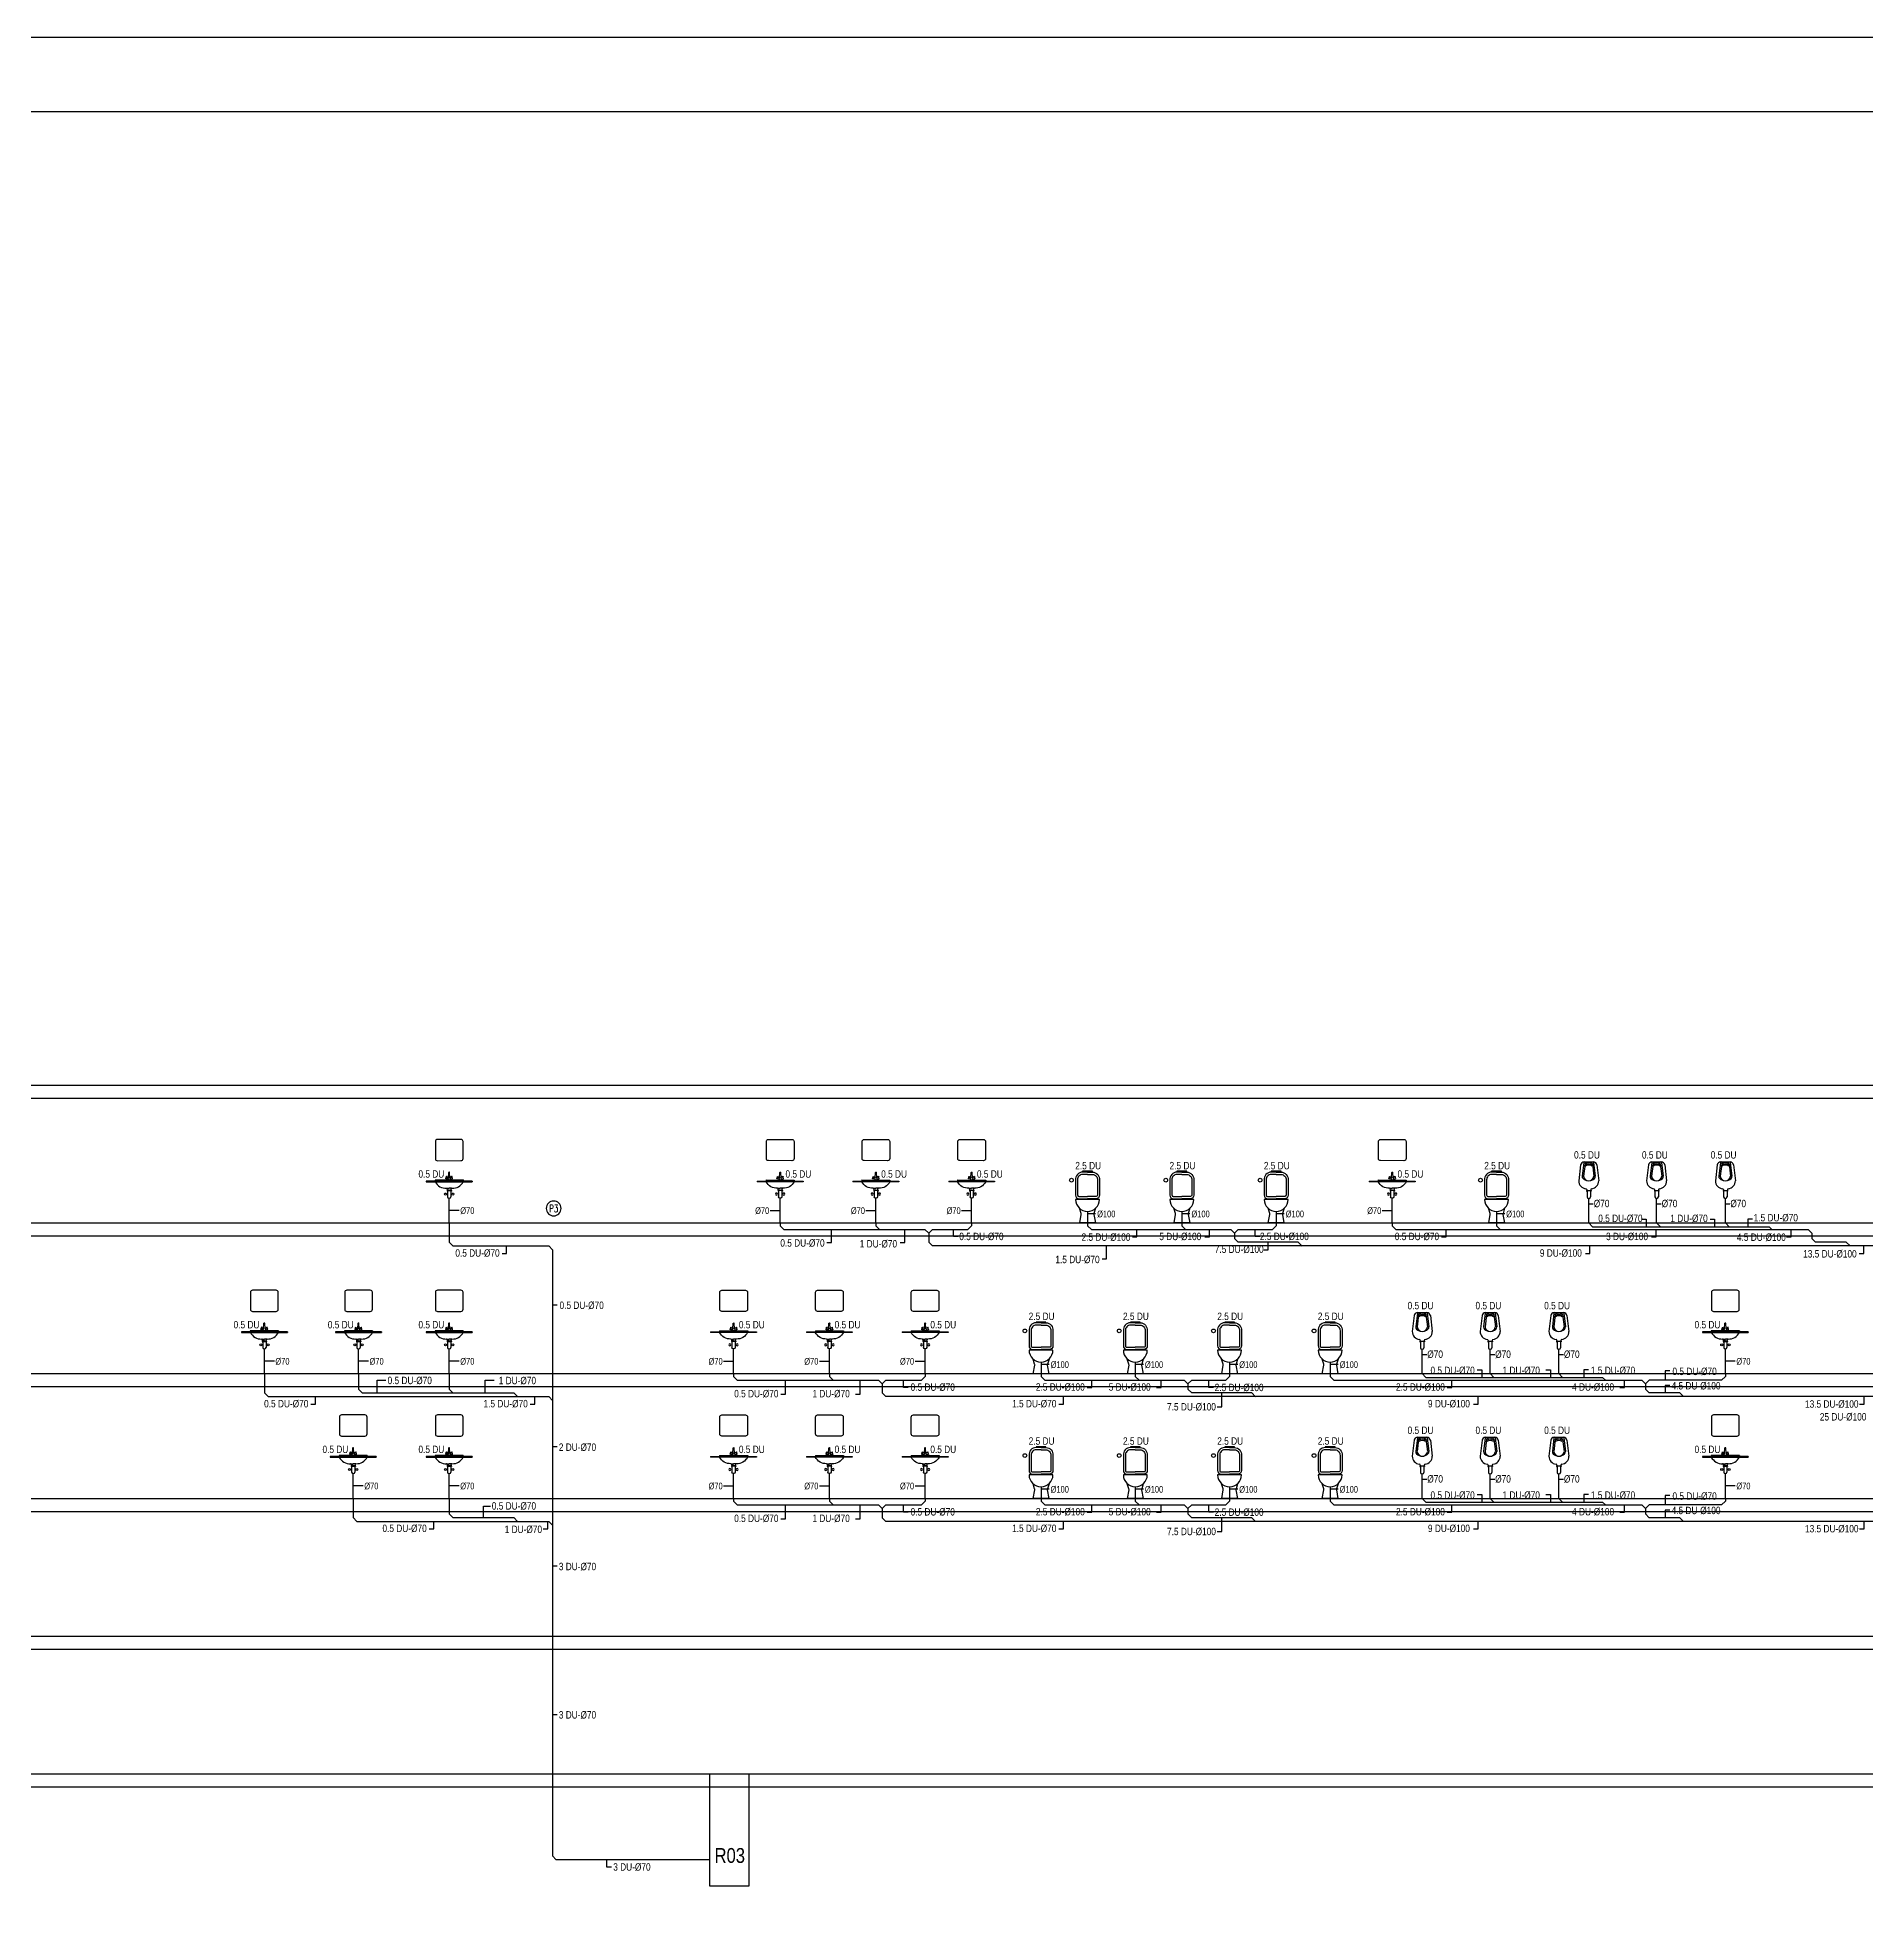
# Model space of a CAD drawing. Header units: centimetres. Extents: x 224692 to 285983, y -88114 to -79914.
# Drawn here: x 267060 to 271986, y -84927 to -79914 of the extents above; entities that cross this region are included whole.
import ezdxf
from ezdxf.enums import TextEntityAlignment as Align

# ---------------------------------------------------------------- set-up
doc = ezdxf.new("R2010")
doc.units = ezdxf.units.CM
doc.header["$LTSCALE"] = 0.2
doc.layers.get('0').update_dxf_attribs({"color": 252})
for name, color, linetype, lineweight in [('1-BASLIK', 53, 'Continuous', 25), ('SP-PIS', 6, 'Continuous', 30), ('SP-PIS-ALT KAT TAVANINDA', 30, 'Continuous', 30), ('SP-PIS-CAP', 241, 'Continuous', 30), ('SP-PISSU', 6, 'Continuous', 70), ('SP-PISSU-CAP', 241, 'Continuous', 15), ('SP-PISSU-TAVAN', 60, 'Continuous', 30)]:
    doc.layers.add(name, color=color, linetype=linetype, lineweight=lineweight)
for name, color, linetype in [('SP-ARMATUR-PIS-YUKBIRIMI', 213, 'Continuous'), ('SP-ARMATUR-PİSSU', 96, 'Continuous'), ('SP-PIS-YUKBIRIMI', 13, 'Continuous'), ('SP-PISSU-KOLON-NO', 153, 'Continuous')]:
    doc.layers.add(name, color=color, linetype=linetype)
doc.styles.add('ARIAL', font='arial.ttf')
doc.styles.add('ARIAL1', font='romans.shx', dxfattribs={"width": 0.7})

# ---------------------------------------------------------------- blocks, each defined once
blk = doc.blocks.new('C1')
at = {"color": 7}
for p, q in [((-16.9, 6.3), (-14.7, 16.5)), ((-8.1, 4.9), (-16.1, 5.3)), ((-13.4, 17.1), (-5, 12.8)), ((-2.5, 0.7), (-7.5, 5.3)), ((-3.9, 11.6), (-4.6, 11.5)), ((-3.9, 10.1), (-2.2, 38)), ((3.9, 10.1), (2.2, 38.1)), ((2.5, 0.7), (7.5, 5.3)), ((3.9, 11.6), (4.6, 11.5)), ((5.4, 8), (4.5, 8.8)), ((13.4, 17.1), (5, 12.8)), ((8.1, 4.9), (16.1, 5.3)), ((16.9, 6.3), (14.7, 16.5))]:
    blk.add_line(p, q, dxfattribs=at)
for centre in [(-13.8, 10.6), (13.8, 10.6)]:
    blk.add_circle(centre, 0.88, dxfattribs=at)
for centre, radius, start, end in [((-16, 6.1), 0.88, 167.8993, 267.27508), ((-13.8, 16.4), 0.88, 62.45907, 167.8993), ((-12.5, 11.5), 7.91, 303.09448, 5.51754), ((-5.6, 10.1), 1.76, 285.13666, 0), ((-5.4, 12), 0.88, 18.71745, 62.45907), ((0, 5.3), 5.28, 240.2573, 299.7427), ((0, 36.6), 2.64, 34.33063, 147.35985), ((0, 35.1), 2.64, 34.33063, 147.35985), ((5.6, 10.1), 1.76, 180, 228.43438), ((5.4, 12), 0.88, 117.54093, 161.28255), ((12.5, 11.5), 7.91, 174.48246, 236.90552), ((13.8, 16.4), 0.88, 12.1007, 117.54093), ((16, 6.1), 0.88, 272.72492, 12.1007)]:
    blk.add_arc(centre, radius, start, end, dxfattribs=at)
blk = doc.blocks.new('N5')
at = {"color": 7}
for p, q in [((2054.9, 169.4), (1869.4, 169.4)), ((1869.4, 169.4), (1869.4, 166.4)), ((1869.4, 166.4), (2054.9, 166.4)), ((2054.9, 169.4), (2054.9, 166.4)), ((1953.3, 140), (1962.1, 140)), ((1953.3, 130.6), (1955.5, 130.6)), ((1953.3, 130.6), (1953.3, 128.4)), ((1953.3, 128.4), (1955.5, 128.4)), ((1954.4, 133.8), (1954.4, 130.6)), ((1954.4, 130.6), (1969.8, 130.6)), ((1955.5, 128.4), (1955.5, 123.3)), ((1955.5, 128.4), (1955.5, 105.6)), ((1961, 100.1), (1963.2, 100.1)), ((1971, 140), (1962.1, 140)), ((1962.1, 0), (1962.1, 100.1)), ((1968.7, 130.6), (1970.9, 130.6)), ((1968.7, 128.4), (1970.9, 128.4)), ((1968.7, 128.4), (1968.7, 105.6)), ((1969.8, 133.8), (1969.8, 130.6)), ((1970.9, 130.6), (1970.9, 128.4))]:
    blk.add_line(p, q, dxfattribs=at)
for p, q in [((2018.8, 173.5), (1905.4, 173.5)), ((1905.4, 173.5), (1905.4, 169.4)), ((2018.8, 173.5), (2018.8, 169.4)), ((1954.5, 133), (1953.7, 137.9)), ((1962.1, 133), (1954.5, 133)), ((1962.1, 133), (1969.7, 133)), ((1969.7, 133), (1970.6, 137.9))]:
    blk.add_line(p, q)
at = {"linetype": 'Continuous'}
blk.add_lwpolyline([(1914.8, 337.2, 0.414214), (1906.1, 328.6), (1906.1, 260.2, 0.414214), (1914.8, 251.6), (2009.5, 251.6, 0.414214), (2018.1, 260.2), (2018.1, 328.6, 0.414214), (2009.5, 337.2)], format="xyb", close=True, dxfattribs=at)
at = {"color": 7}
for centre in [(1947.3, 116.9), (1977, 116.9)]:
    blk.add_circle(centre, 4, dxfattribs=at)
for centre, radius, start, end in [((1949.4, 189.6), 49.7, 207.84161, 272.09595), ((1974.9, 189.6), 49.7, 267.90405, 332.15839), ((1951.3, 137.5), 2.43, 10, 92.09595), ((1973, 137.5), 2.43, 87.90405, 170)]:
    blk.add_arc(centre, radius, start, end)
for centre, start, end in [((1961, 105.6), 180, 270), ((1963.2, 105.6), 270, 0)]:
    blk.add_arc(centre, 5.5, start, end, dxfattribs=at)
at = {"linetype": 'Continuous', "xscale": 0.8, "yscale": 0.8, "zscale": 0.8}
blk.add_blockref('C1', (1961.9, 173.5), dxfattribs=at)
blk = doc.blocks.new('LAVABO-KS')
blk.add_blockref('N5', (-1962.1, 0))
blk = doc.blocks.new('KLOZET-KS')
for points in [[(0, 137), (-13.2, 137, 0.435412), (-32.2, 115.8), (-32.2, 74.7, 0.414214), (-22.7, 65.1), (0, 65.1)], [(0, 137), (13.2, 137, -0.435412), (32.2, 115.8), (32.2, 74.7, -0.414214), (22.7, 65.1), (0, 65.1)], [(21.5, 39.4), (17.3, 25.7, 0.102282), (17, 23.2), (21.1, 0), (-21.1, 0), (-17, 23.2, 0.102282), (-17.3, 25.7), (-21.5, 39.4)]]:
    blk.add_lwpolyline(points, format="xyb")
at = {"color": 7}
for points in [[(0, 130.6), (-13.2, 130.6, 0.432063), (-26.7, 115.8), (-26.7, 74.9, 0.414214), (-23.4, 71.5), (0, 71.5)], [(0, 130.6), (13.2, 130.6, -0.432063), (26.7, 115.8), (26.7, 74.9, -0.414214), (23.4, 71.5), (0, 71.5)]]:
    blk.add_lwpolyline(points, format="xyb", dxfattribs=at)
blk.add_lwpolyline([(13.2, 137), (13.2, 139.1), (0, 139.1), (-13.2, 139.1), (-13.2, 137)], dxfattribs=at)
blk.add_lwpolyline([(32.2, 63), (-32.2, 63)])
blk.add_circle((-43.3, 115.2), 5)
blk.add_arc((0, 63.4), 32.2, 180.6388, 359.3612)
blk = doc.blocks.new('C10')
for p, q in [((-31.1, 223.3), (-38.5, 162.3)), ((-18.9, 233), (-25.2, 180.3)), ((-14, 227.3), (-19.8, 179.7)), ((-16.7, 234.9), (16.7, 234.9)), ((14, 227.3), (19.8, 179.7)), ((18.9, 233), (25.2, 180.3)), ((31.1, 223.3), (38.5, 162.3))]:
    blk.add_line(p, q)
at = {"color": 7}
for p, q in [((-8.8, 124.9), (-6.6, 124.9)), ((-8.8, 124.9), (-8.8, 122.7)), ((-8.8, 122.7), (-6.6, 122.7)), ((-7.7, 128.1), (-7.7, 124.9)), ((-7.7, 124.9), (7.7, 124.9)), ((-6.6, 122.7), (-6.6, 117.6)), ((-6.6, 122.7), (-6.6, 99.9)), ((-1.1, 94.4), (1.1, 94.4)), ((0, 0), (0, 94.4)), ((6.6, 124.9), (8.8, 124.9)), ((6.6, 122.7), (8.8, 122.7)), ((6.6, 122.7), (6.6, 99.9)), ((7.7, 128.1), (7.7, 124.9)), ((8.8, 124.9), (8.8, 122.7))]:
    blk.add_line(p, q, dxfattribs=at)
for centre, radius, start, end in [((-18, 221.7), 13.2, 90, 173.08877), ((-16.7, 232.7), 2.2, 90, 173.08877), ((-11.8, 227), 2.2, 122.66987, 173.08877), ((0, 208.6), 24.1, 57.33013, 122.66987), ((0, 203.2), 24.1, 57.33013, 122.66987), ((0, 198.8), 24.1, 57.33013, 122.66987), ((11.8, 227), 2.2, 6.91123, 57.33013), ((16.7, 232.7), 2.2, 6.91123, 90), ((18, 221.7), 13.2, 6.91123, 90), ((-7.4, 162.3), 31.1, 180, 263.96394), ((-14.3, 179), 11, 173.08877, 226.64208), ((0, 194.2), 31.9, 226.64208, 313.35792), ((0, 182.2), 19.9, 187.46816, 352.53184), ((7.4, 162.3), 31.1, 276.03606, 360), ((14.3, 179), 11, 313.35792, 6.91123)]:
    blk.add_arc(centre, radius, start, end)
for centre, radius, start, end in [((-11, 128.1), 3.3, 0, 83.96394), ((-1.1, 99.9), 5.5, 180, 270), ((1.1, 99.9), 5.5, 270, 0), ((11, 128.1), 3.3, 96.03606, 180)]:
    blk.add_arc(centre, radius, start, end, dxfattribs=at)
blk = doc.blocks.new('PN-2')
blk.add_circle((0, 0), 30)
at = {"ltscale": 50, "style": 'ARIAL1', "width": 0.7}
blk.add_attdef('NO', text='', height=27.5, dxfattribs=at).set_placement((0, 0), align=Align.MIDDLE_CENTER)

msp = doc.modelspace()

# ---------------------------------------------------------------- linework, layer by layer
at = {"layer": '1-BASLIK'}
for points in [[(224691.5, -88114.3), (224691.5, -79914.3), (285982.6, -79914.3), (285982.6, -88114.3)], [(283082.6, -87914.3), (224891.5, -87914.3), (224891.5, -80114.3), (283082.6, -80114.3)]]:
    msp.add_lwpolyline(points, close=True, dxfattribs=at)
at = {"layer": 'SP-PIS', "color": 6, "lineweight": -3}
for p, q in [((268169.6, -83107.5, 0), (268169.6, -83159.5, 0)), ((269060.7, -83107.5, 0), (269060.7, -83115, 0)), ((269318.4, -83107.5, 0), (269318.4, -83115, 0)), ((269576.2, -83107.5, 0), (269576.2, -83115, 0)), ((270708.7, -83107.5, 0), (270708.7, -83115, 0)), ((269070.7, -83125, 0), (269450.5, -83125, 0)), ((269460.5, -83135, 0), (269460.5, -83159.5, 0)), ((269470.5, -83125, 0), (269566.2, -83125, 0)), ((270283.9, -83135.2, 0), (270283.9, -83149.4, 0)), ((267671.9, -83513.3, 0), (267671.9, -83565.3, 0)), ((267925.5, -83513.3, 0), (267925.5, -83555.3, 0)), ((268169.6, -83513.3, 0), (268169.6, -83555.3, 0)), ((268935.3, -83513.3, 0), (268935.3, -83520.8, 0)), ((269193.1, -83513.3, 0), (269193.1, -83520.8, 0)), ((269450.8, -83513.3, 0), (269450.8, -83520.8, 0)), ((271605.6, -83513.3, 0), (271605.6, -83520.8, 0)), ((268945.3, -83530.8, 0), (269325.2, -83530.8, 0)), ((269335.2, -83540.8, 0), (269335.2, -83565.3, 0)), ((269345.2, -83530.8, 0), (269440.8, -83530.8, 0)), ((270158.6, -83541, 0), (270158.6, -83555.2, 0)), ((267911.2, -83849.1, 0), (267911.2, -83901.1, 0)), ((268169.6, -83849.1, 0), (268169.6, -83891.1, 0)), ((268935.3, -83849.2, 0), (268935.3, -83856.7, 0)), ((268945.3, -83866.7, 0), (269325.2, -83866.7, 0)), ((269193.1, -83849.2, 0), (269193.1, -83856.7, 0)), ((269345.2, -83866.7, 0), (269440.8, -83866.7, 0)), ((269450.8, -83849.2, 0), (269450.8, -83856.7, 0)), ((271605.6, -83849.2, 0), (271605.6, -83856.7, 0)), ((269335.2, -83876.7, 0), (269335.2, -83901.2, 0)), ((270158.6, -83876.8, 0), (270158.6, -83891, 0))]:
    msp.add_line(p, q, dxfattribs=at)
at = {"layer": 'SP-PIS', "color": 6, "lineweight": -3, "extrusion": (-1.32356e-08, -4.95396e-07, 1)}
for p, q in [((269060.7, -83115, 0), (269070.7, -83125, 0)), ((269318.4, -83115, 0), (269328.4, -83125, 0)), ((269888.3, -83114.9, 0), (269898.5, -83125, 0)), ((270142.2, -83114.9, 0), (270152.4, -83125, 0)), ((270708.7, -83115, 0), (270718.7, -83125, 0)), ((270989.6, -83114.9, 0), (270999.7, -83125, 0)), ((268169.6, -83159.5, 0), (268179.6, -83169.5, 0)), ((269450.5, -83125, 0), (269460.5, -83135, 0)), ((270273.8, -83125, 0), (270283.9, -83135.2, 0)), ((270283.9, -83149.4, 0), (270294.1, -83159.5, 0)), ((267671.9, -83565.3, 0), (267681.9, -83575.3, 0)), ((267925.5, -83555.3, 0), (267935.5, -83565.3, 0)), ((268169.6, -83555.3, 0), (268179.6, -83565.3, 0)), ((268935.3, -83520.8, 0), (268945.3, -83530.8, 0)), ((269193.1, -83520.8, 0), (269203.1, -83530.8, 0)), ((269325.2, -83530.8, 0), (269335.2, -83540.8, 0)), ((269763, -83520.7, 0), (269773.1, -83530.8, 0)), ((270016.9, -83520.7, 0), (270027, -83530.8, 0)), ((270148.4, -83530.8, 0), (270158.6, -83541, 0)), ((270158.6, -83555.2, 0), (270168.7, -83565.3, 0)), ((270541.4, -83520.7, 0), (270551.6, -83530.8, 0)), ((268935.3, -83856.7, 0), (268945.3, -83866.7, 0)), ((269193.1, -83856.7, 0), (269203.1, -83866.7, 0)), ((269325.2, -83866.7, 0), (269335.2, -83876.7, 0)), ((269763, -83856.5, 0), (269773.1, -83866.7, 0)), ((270016.9, -83856.5, 0), (270027, -83866.7, 0)), ((270148.4, -83866.7, 0), (270158.6, -83876.8, 0)), ((270541.4, -83856.5, 0), (270551.6, -83866.7, 0)), ((267911.2, -83901.1, 0), (267921.2, -83911.1, 0)), ((268169.6, -83891.1, 0), (268179.6, -83901.1, 0)), ((270158.6, -83891, 0), (270168.7, -83901.2, 0))]:
    msp.add_line(p, q, dxfattribs=at)
at = {"layer": 'SP-PIS', "color": 6, "lineweight": -3, "extrusion": (1.32356e-08, -4.95396e-07, 1)}
for p, q in [((269576.2, -83115, 0), (269566.2, -83125, 0)), ((270396.1, -83114.9, 0), (270386, -83125, 0)), ((269470.5, -83125, 0), (269460.5, -83135, 0)), ((270294.1, -83125, 0), (270283.9, -83135.2, 0)), ((269345.2, -83530.8, 0), (269335.2, -83540.8, 0)), ((269450.8, -83520.8, 0), (269440.8, -83530.8, 0)), ((270168.7, -83530.8, 0), (270158.6, -83541, 0)), ((270270.8, -83520.7, 0), (270260.6, -83530.8, 0)), ((271605.6, -83520.8, 0), (271595.6, -83530.8, 0)), ((269345.2, -83866.7, 0), (269335.2, -83876.7, 0)), ((269450.8, -83856.7, 0), (269440.8, -83866.7, 0)), ((270168.7, -83866.7, 0), (270158.6, -83876.8, 0)), ((270270.8, -83856.5, 0), (270260.6, -83866.7, 0)), ((271605.6, -83856.7, 0), (271595.6, -83866.7, 0))]:
    msp.add_line(p, q, dxfattribs=at)
at = {"layer": 'SP-PIS', "color": 6, "lineweight": -3, "extrusion": (9.28112e-10, 6.85867e-07, 1)}
for p, q in [((269460.5, -83159.5, 0), (269470.5, -83169.5, 0)), ((269335.2, -83565.3, 0), (269345.2, -83575.3, 0)), ((269335.2, -83901.2, 0), (269345.2, -83911.2, 0))]:
    msp.add_line(p, q, dxfattribs=at)
at = {"layer": 'SP-PIS-ALT KAT TAVANINDA', "lineweight": -3, "transparency": 33554687}
for p, q in [((270455.8, -83159.5, 0), (270294.1, -83159.5, 0)), ((271931.2, -83159.5, 0), (271848.6, -83159.5, 0)), ((268179.6, -83169.5, 0), (268437.7, -83169.5, 0)), ((272014, -83169.5, 0), (269470.5, -83169.5, 0)), ((267935.5, -83565.3, 0), (268343.7, -83565.3, 0)), ((270330.5, -83565.3, 0), (270168.7, -83565.3, 0)), ((271483, -83565.3, 0), (271400.4, -83565.3, 0)), ((267681.9, -83575.3, 0), (268437.7, -83575.3, 0)), ((272013.9, -83575.3, 0), (269345.2, -83575.3, 0)), ((267921.2, -83911.1, 0), (268437.7, -83911.1, 0)), ((268179.6, -83901.1, 0), (268343.7, -83901.1, 0)), ((272014, -83911.2, 0), (269345.2, -83911.2, 0)), ((270330.5, -83901.2, 0), (270168.7, -83901.2, 0)), ((271483, -83901.2, 0), (271400.4, -83901.2, 0))]:
    msp.add_line(p, q, dxfattribs=at)
at = {"layer": 'SP-PIS-ALT KAT TAVANINDA', "lineweight": -3, "transparency": 33554687, "extrusion": (-1.32356e-08, -4.95396e-07, 1)}
for p, q in [((270455.8, -83159.5, 0), (270466, -83169.7, 0)), ((268437.7, -83169.5, 0), (268447.7, -83179.5, 0)), ((268343.7, -83565.3, 0), (268353.7, -83575.3, 0)), ((270330.5, -83565.3, 0), (270340.6, -83575.5, 0)), ((268437.7, -83575.3, 0), (268447.7, -83585.3, 0)), ((268343.7, -83901.1, 0), (268353.7, -83911.1, 0)), ((268437.7, -83911.1, 0), (268447.7, -83921.1, 0)), ((270330.5, -83901.2, 0), (270340.6, -83911.3, 0))]:
    msp.add_line(p, q, dxfattribs=at)
at = {"layer": 'SP-PIS-ALT KAT TAVANINDA', "lineweight": -3, "transparency": 33554687, "extrusion": (-2.12857e-09, 2.12965e-07, 1)}
for p, q in [((271931.2, -83159.5, 0), (271941.2, -83169.5, 0)), ((271483, -83565.3, 0), (271493, -83575.3, 0)), ((271483, -83901.2, 0), (271493, -83911.2, 0))]:
    msp.add_line(p, q, dxfattribs=at)
at = {"layer": 'SP-PIS-CAP', "color": 7, "lineweight": -3, "ltscale": 100}
for p, q in [((225667.3, -82736.7, 0), (282297.8, -82736.7, 0)), ((225667.3, -82771.7, 0), (282297.8, -82771.7, 0)), ((225667.3, -83107.5, 0), (282297.8, -83107.5, 0)), ((225667.3, -83142.5, 0), (282297.8, -83142.5, 0)), ((225667.3, -83513.3, 0), (282297.8, -83513.3, 0)), ((225667.3, -83548.3, 0), (282297.8, -83548.3, 0)), ((225667.3, -83849.2, 0), (282297.8, -83849.2, 0)), ((225667.3, -83884.2, 0), (282297.8, -83884.2, 0)), ((225667.3, -84220, 0), (282297.8, -84220, 0)), ((225667.3, -84255, 0), (282297.8, -84255, 0)), ((225667.3, -84590.8, 0), (282297.8, -84590.8, 0)), ((225667.3, -84625.8, 0), (282079.4, -84625.8, 0))]:
    msp.add_line(p, q, dxfattribs=at)
at = {"layer": 'SP-PIS-CAP', "lineweight": -3, "transparency": 33554687}
for p, q in [((271249.9, -83056.8, 0), (271237.7, -83056.8, 0)), ((271432.8, -83056.8, 0), (271420.6, -83056.8, 0)), ((271617.8, -83056.8, 0), (271605.6, -83056.8, 0)), ((270801.7, -83462.6, 0), (270789.5, -83462.6, 0)), ((270984.6, -83462.6, 0), (270972.4, -83462.6, 0)), ((271169.6, -83462.6, 0), (271157.4, -83462.6, 0)), ((270801.7, -83798.4, 0), (270789.5, -83798.4, 0)), ((270984.6, -83798.4, 0), (270972.4, -83798.4, 0)), ((271169.6, -83798.4, 0), (271157.4, -83798.4, 0))]:
    msp.add_line(p, q, dxfattribs=at)
at = {"layer": 'SP-PIS-CAP', "lineweight": -3}
for p, q in [((268196.5, -83074.2, 0), (268169.6, -83074.2, 0)), ((269033.9, -83074.2, 0), (269060.7, -83074.2, 0)), ((269291.6, -83074.2, 0), (269318.4, -83074.2, 0)), ((269549.3, -83074.2, 0), (269576.2, -83074.2, 0)), ((269910.1, -83083, 0), (269888.3, -83083.1, 0)), ((270164, -83083, 0), (270142.2, -83083.1, 0)), ((270417.9, -83083, 0), (270396.1, -83083.1, 0)), ((270681.9, -83074.2, 0), (270708.7, -83074.2, 0)), ((271011.4, -83083, 0), (270989.6, -83083.1, 0)), ((267698.7, -83480, 0), (267671.8, -83480, 0)), ((267952.3, -83480, 0), (267925.5, -83480, 0)), ((268196.5, -83480, 0), (268169.6, -83480, 0)), ((268908.5, -83480, 0), (268935.4, -83480, 0)), ((269166.2, -83480, 0), (269193.1, -83480, 0)), ((269424, -83480, 0), (269450.8, -83480, 0)), ((269784.8, -83488.9, 0), (269763, -83488.9, 0)), ((270038.7, -83488.9, 0), (270016.9, -83488.9, 0)), ((270292.6, -83488.9, 0), (270270.8, -83488.9, 0)), ((270563.2, -83488.9, 0), (270541.4, -83488.9, 0)), ((271632.4, -83480, 0), (271605.6, -83480, 0)), ((267938.1, -83815.8, 0), (267911.2, -83815.8, 0)), ((268196.5, -83815.8, 0), (268169.6, -83815.8, 0)), ((268908.5, -83815.8, 0), (268935.4, -83815.8, 0)), ((269166.2, -83815.8, 0), (269193.1, -83815.8, 0)), ((269424, -83815.8, 0), (269450.8, -83815.8, 0)), ((271632.4, -83815.8, 0), (271605.6, -83815.8, 0)), ((269784.8, -83824.7, 0), (269763, -83824.7, 0)), ((270038.7, -83824.7, 0), (270016.9, -83824.7, 0)), ((270292.6, -83824.7, 0), (270270.8, -83824.7, 0)), ((270563.2, -83824.7, 0), (270541.4, -83824.7, 0))]:
    msp.add_line(p, q, dxfattribs=at)
at = {"layer": 'SP-PIS-YUKBIRIMI'}
for p, q in [((271379.7, -83097.4, 0), (271392, -83097.4, 0)), ((271392, -83097.4, 0), (271392, -83117.5, 0)), ((271564.3, -83097.4, 0), (271576.7, -83097.4, 0)), ((271576.7, -83097.4, 0), (271576.7, -83117.5, 0)), ((271678.4, -83097.4, 0), (271666, -83097.4, 0)), ((271666, -83097.4, 0), (271666, -83117.5, 0)), ((269186.7, -83160, 0), (269199.1, -83160, 0)), ((269199.1, -83160, 0), (269199.1, -83125, 0)), ((269383.5, -83160, 0), (269395.9, -83160, 0)), ((269395.9, -83160, 0), (269395.9, -83125, 0)), ((269527.1, -83144.3, 0), (269527.1, -83125, 0)), ((269539.5, -83144.3, 0), (269527.1, -83144.3, 0)), ((270008.9, -83145.2, 0), (270021.2, -83145.2, 0)), ((270021.2, -83145.2, 0), (270021.2, -83125, 0)), ((270204, -83145.2, 0), (270216.3, -83145.2, 0)), ((270216.3, -83145.2, 0), (270216.3, -83125, 0)), ((270339.8, -83144.3, 0), (270339.8, -83125, 0)), ((270352.2, -83144.3, 0), (270339.8, -83144.3, 0)), ((270374.9, -83179.7, 0), (270374.9, -83159.5, 0)), ((270841.2, -83145.2, 0), (270853.6, -83145.2, 0)), ((270853.6, -83145.2, 0), (270853.6, -83125, 0)), ((271406.9, -83145.2, 0), (271419.3, -83145.2, 0)), ((271419.3, -83145.2, 0), (271419.3, -83125, 0)), ((271770.5, -83145.2, 0), (271782.9, -83145.2, 0)), ((271782.9, -83145.2, 0), (271782.9, -83125, 0)), ((268311.7, -83189.7, 0), (268324.1, -83189.7, 0)), ((268324.1, -83189.7, 0), (268324.1, -83169.5, 0)), ((269927.2, -83204.5, 0), (269939.6, -83204.5, 0)), ((269939.6, -83204.5, 0), (269939.6, -83169.5, 0)), ((270362.6, -83179.7, 0), (270374.9, -83179.7, 0)), ((271228.7, -83189.7, 0), (271241.1, -83189.7, 0)), ((271241.1, -83189.7, 0), (271241.1, -83169.5, 0)), ((271966.3, -83189.7, 0), (271978.6, -83189.7, 0)), ((271978.6, -83189.7, 0), (271978.6, -83169.5, 0)), ((268460.1, -83328.6, 0), (268447.7, -83328.6, 0)), ((270937.2, -83503.2, 0), (270949.6, -83503.2, 0)), ((270949.6, -83503.2, 0), (270949.6, -83523.3, 0)), ((271122, -83503.2, 0), (271134.4, -83503.2, 0)), ((271134.4, -83503.2, 0), (271134.4, -83523.3, 0)), ((271237, -83503.2, 0), (271224.7, -83503.2, 0)), ((271224.7, -83503.2, 0), (271224.7, -83523.3, 0)), ((271456, -83506, 0), (271443.6, -83506, 0)), ((271443.6, -83506, 0), (271443.6, -83530.8, 0)), ((267975.7, -83565.3, 0), (267975.7, -83530.5, 0)), ((267975.7, -83530.5, 0), (267999, -83530.5, 0)), ((268266.8, -83565.3, 0), (268266.8, -83530.5, 0)), ((268266.8, -83530.5, 0), (268290.2, -83530.5, 0)), ((269062.5, -83568.5, 0), (269074.9, -83568.5, 0)), ((269074.9, -83568.5, 0), (269074.9, -83530.8, 0)), ((269263.8, -83568.5, 0), (269276.2, -83568.5, 0)), ((269276.2, -83568.5, 0), (269276.2, -83530.8, 0)), ((269393, -83551, 0), (269393, -83530.8, 0)), ((269405.4, -83551, 0), (269393, -83551, 0)), ((269887.3, -83551, 0), (269899.7, -83551, 0)), ((269899.7, -83551, 0), (269899.7, -83530.8, 0)), ((270074.1, -83551, 0), (270086.5, -83551, 0)), ((270086.5, -83551, 0), (270086.5, -83530.8, 0)), ((270214.7, -83551, 0), (270214.7, -83530.8, 0)), ((270227, -83551, 0), (270214.7, -83551, 0)), ((270249.6, -83603, 0), (270249.6, -83565.3, 0)), ((270857, -83551, 0), (270869.4, -83551, 0)), ((270869.4, -83551, 0), (270869.4, -83530.8, 0)), ((271321.9, -83551, 0), (271334.3, -83551, 0)), ((271334.3, -83551, 0), (271334.3, -83530.8, 0)), ((271456, -83545.2, 0), (271443.6, -83545.2, 0)), ((271443.6, -83545.2, 0), (271443.6, -83565.3, 0)), ((267796.7, -83595.5, 0), (267809.1, -83595.5, 0)), ((267809.1, -83595.5, 0), (267809.1, -83575.3, 0)), ((268387.5, -83595.5, 0), (268399.9, -83595.5, 0)), ((268399.9, -83595.5, 0), (268399.9, -83575.3, 0)), ((269810.8, -83595.5, 0), (269823.1, -83595.5, 0)), ((269823.1, -83595.5, 0), (269823.1, -83575.3, 0)), ((270237.2, -83603, 0), (270249.6, -83603, 0)), ((270927.3, -83595.5, 0), (270939.7, -83595.5, 0)), ((270939.7, -83595.5, 0), (270939.7, -83575.3, 0)), ((271967.2, -83595.5, 0), (271979.6, -83595.5, 0)), ((271979.6, -83595.5, 0), (271979.6, -83575.3, 0)), ((268460.1, -83710.8, 0), (268447.7, -83710.8, 0)), ((268261.6, -83901.2, 0), (268261.6, -83870.3, 0)), ((268261.6, -83870.3, 0), (268280.7, -83870.3, 0)), ((269074.9, -83904.3, 0), (269074.9, -83866.7, 0)), ((269276.2, -83904.3, 0), (269276.2, -83866.7, 0)), ((269393, -83886.8, 0), (269393, -83866.7, 0)), ((269899.7, -83886.8, 0), (269899.7, -83866.7, 0)), ((270086.5, -83886.8, 0), (270086.5, -83866.7, 0)), ((270214.7, -83886.8, 0), (270214.7, -83866.7, 0)), ((270869.4, -83886.8, 0), (270869.4, -83866.7, 0)), ((270937.2, -83839, 0), (270949.6, -83839, 0)), ((270949.6, -83839, 0), (270949.6, -83859.2, 0)), ((271122, -83839, 0), (271134.4, -83839, 0)), ((271134.4, -83839, 0), (271134.4, -83859.2, 0)), ((271237, -83839, 0), (271224.7, -83839, 0)), ((271224.7, -83839, 0), (271224.7, -83859.2, 0)), ((271334.3, -83886.8, 0), (271334.3, -83866.7, 0)), ((271456, -83841.9, 0), (271443.6, -83841.9, 0)), ((271443.6, -83841.9, 0), (271443.6, -83866.7, 0)), ((268127.8, -83931.3, 0), (268127.8, -83911.2, 0)), ((268435.2, -83931.3, 0), (268435.2, -83911.2, 0)), ((269062.5, -83904.3, 0), (269074.9, -83904.3, 0)), ((269263.8, -83904.3, 0), (269276.2, -83904.3, 0)), ((269405.4, -83886.8, 0), (269393, -83886.8, 0)), ((269823.1, -83931.3, 0), (269823.1, -83911.2, 0)), ((269887.3, -83886.8, 0), (269899.7, -83886.8, 0)), ((270074.1, -83886.8, 0), (270086.5, -83886.8, 0)), ((270227, -83886.8, 0), (270214.7, -83886.8, 0)), ((270249.6, -83938.8, 0), (270249.6, -83901.2, 0)), ((270857, -83886.8, 0), (270869.4, -83886.8, 0)), ((270939.7, -83931.3, 0), (270939.7, -83911.2, 0)), ((271321.9, -83886.8, 0), (271334.3, -83886.8, 0)), ((271456, -83881, 0), (271443.6, -83881, 0)), ((271443.6, -83881, 0), (271443.6, -83901.2, 0)), ((271979.6, -83931.3, 0), (271979.6, -83911.2, 0)), ((268115.4, -83931.3, 0), (268127.8, -83931.3, 0)), ((268422.8, -83931.3, 0), (268435.2, -83931.3, 0)), ((269810.8, -83931.3, 0), (269823.1, -83931.3, 0)), ((270237.2, -83938.8, 0), (270249.6, -83938.8, 0)), ((270927.3, -83931.3, 0), (270939.7, -83931.3, 0)), ((271967.2, -83931.3, 0), (271979.6, -83931.3, 0)), ((268460.1, -84032.2, 0), (268447.7, -84032.2, 0)), ((268460.1, -84431.7, 0), (268447.7, -84431.7, 0)), ((268594.2, -84842.3, 0), (268594.2, -84822.2, 0)), ((268606.6, -84842.3, 0), (268594.2, -84842.3, 0))]:
    msp.add_line(p, q, dxfattribs=at)
at = {"layer": 'SP-PISSU', "lineweight": -3}
for p, q in [((269888.3, -83076.4, 0), (269888.3, -83114.9, 0)), ((270142.2, -83076.4, 0), (270142.2, -83114.9, 0)), ((270396.1, -83076.4, 0), (270396.1, -83114.9, 0)), ((270989.6, -83076.4, 0), (270989.6, -83114.9, 0)), ((269763, -83482.2, 0), (269763, -83520.7, 0)), ((270016.9, -83482.2, 0), (270016.9, -83520.7, 0)), ((270270.8, -83482.2, 0), (270270.8, -83520.7, 0)), ((270541.4, -83482.2, 0), (270541.4, -83520.7, 0)), ((269763, -83818, 0), (269763, -83856.5, 0)), ((270016.9, -83818, 0), (270016.9, -83856.5, 0)), ((270270.8, -83818, 0), (270270.8, -83856.5, 0)), ((270541.4, -83818, 0), (270541.4, -83856.5, 0))]:
    msp.add_line(p, q, dxfattribs=at)
at = {"layer": 'SP-PISSU', "lineweight": -3, "transparency": 33554687}
for p, q in [((271247.7, -83117.5, 0), (271237.7, -83107.5, 0)), ((271247.7, -83117.5, 0), (271723.3, -83117.5, 0)), ((271430.6, -83117.5, 0), (271420.6, -83107.5, 0)), ((271615.6, -83117.5, 0), (271605.6, -83107.5, 0)), ((271730.8, -83125, 0), (271723.3, -83117.5, 0)), ((269898.5, -83125, 0), (270273.8, -83125, 0)), ((270294.1, -83125, 0), (270386, -83125, 0)), ((270718.7, -83125, 0), (271828.6, -83125, 0)), ((271838.6, -83135, 0), (271838.6, -83149.5, 0)), ((268447.7, -83179.5, 0), (268447.7, -84812.2, 0)), ((270799.5, -83523.3, 0), (270789.5, -83513.3, 0)), ((270982.4, -83523.3, 0), (270972.4, -83513.3, 0)), ((271167.4, -83523.3, 0), (271157.4, -83513.3, 0)), ((269773.1, -83530.8, 0), (270148.4, -83530.8, 0)), ((270168.7, -83530.8, 0), (270260.6, -83530.8, 0)), ((270551.6, -83530.8, 0), (271380.4, -83530.8, 0)), ((270799.5, -83523.3, 0), (271275.1, -83523.3, 0)), ((271282.6, -83530.8, 0), (271275.1, -83523.3, 0)), ((271390.4, -83540.8, 0), (271390.4, -83555.3, 0)), ((271595.6, -83530.8, 0), (271400.4, -83530.8, 0)), ((269773.1, -83866.7, 0), (270148.4, -83866.7, 0)), ((270168.7, -83866.7, 0), (270260.6, -83866.7, 0)), ((270551.6, -83866.7, 0), (271380.4, -83866.7, 0)), ((270799.5, -83859.2, 0), (270789.5, -83849.2, 0)), ((270799.5, -83859.2, 0), (271275.1, -83859.2, 0)), ((270982.4, -83859.2, 0), (270972.4, -83849.2, 0)), ((271167.4, -83859.2, 0), (271157.4, -83849.2, 0)), ((271282.6, -83866.7, 0), (271275.1, -83859.2, 0)), ((271595.6, -83866.7, 0), (271400.4, -83866.7, 0)), ((271390.4, -83876.7, 0), (271390.4, -83891.2, 0)), ((268457.7, -84822.2, 0), (268447.7, -84812.2, 0))]:
    msp.add_line(p, q, dxfattribs=at)
at = {"layer": 'SP-PISSU', "lineweight": -3, "transparency": 33554687, "extrusion": (-2.12857e-09, 2.12965e-07, 1)}
for p, q in [((271828.6, -83125, 0), (271838.6, -83135, 0)), ((271838.6, -83149.5, 0), (271848.6, -83159.5, 0)), ((271380.4, -83530.8, 0), (271390.4, -83540.8, 0)), ((271390.4, -83555.3, 0), (271400.4, -83565.3, 0)), ((271380.4, -83866.7, 0), (271390.4, -83876.7, 0)), ((271390.4, -83891.2, 0), (271400.4, -83901.2, 0))]:
    msp.add_line(p, q, dxfattribs=at)
at = {"layer": 'SP-PISSU', "lineweight": -3, "transparency": 33554687, "extrusion": (2.12857e-09, 2.12965e-07, 1)}
for p, q in [((271400.4, -83530.8, 0), (271390.4, -83540.8, 0)), ((271400.4, -83866.7, 0), (271390.4, -83876.7, 0))]:
    msp.add_line(p, q, dxfattribs=at)
at = {"layer": 'SP-PISSU', "lineweight": -3, "elevation": 0}
msp.add_lwpolyline([(268976.2, -84590.8), (268976.2, -84893.4), (268871.3, -84893.4), (268871.3, -84590.8)], dxfattribs=at)
at = {"layer": 'SP-PISSU-TAVAN', "lineweight": -3}
msp.add_line((268871.3, -84822.2, 0), (268457.7, -84822.2, 0), dxfattribs=at)

# ---------------------------------------------------------------- block references
at = {"layer": 'SP-ARMATUR-PİSSU', "lineweight": -3, "yscale": 0.6666666666715173, "zscale": 0.6666666666715173}
for p, xscale, rotation in [((268169.6, -83107.5, 0), 0.6666666666715173, 0.02026682418517094), ((269060.7, -83107.5, 0), -0.6666666666715173, 359.9797331758163), ((269318.4, -83107.5, 0), -0.6666666666715173, 359.9797331758163), ((269576.2, -83107.5, 0), -0.6666666666715173, 359.9797331758163), ((270708.7, -83107.5, 0), -0.6666666666715173, 359.9797331758163), ((267671.9, -83513.4, 0), 0.6666666666715173, 0.02026682418516404), ((267925.5, -83513.4, 0), 0.6666666666715173, 0.02026682418516404), ((268169.6, -83513.4, 0), 0.6666666666715173, 0.02026682418516404), ((268935.3, -83513.4, 0), -0.6666666666715173, 359.9797331758163), ((269193.1, -83513.4, 0), -0.6666666666715173, 359.9797331758163), ((269450.8, -83513.4, 0), -0.6666666666715173, 359.9797331758163), ((271605.6, -83513.4, 0), 0.6666666666715173, 0.02026682418369516), ((267911.2, -83849.2, 0), 0.6666666666715173, 0.02026682418516404), ((268169.6, -83849.2, 0), 0.6666666666715173, 0.02026682418516404), ((268935.3, -83849.2, 0), -0.6666666666715173, 359.9797331758163), ((269193.1, -83849.2, 0), -0.6666666666715173, 359.9797331758163), ((269450.8, -83849.2, 0), -0.6666666666715173, 359.9797331758163), ((271605.6, -83849.2, 0), 0.6666666666715173, 0.02026682418369516)]:
    msp.add_blockref('LAVABO-KS', p, dxfattribs=dict(at, xscale=xscale, rotation=rotation))
at = {"layer": 'SP-ARMATUR-PİSSU', "lineweight": -3, "transparency": 33554687, "xscale": 0.7, "yscale": 0.7, "zscale": 0.7}
for p in [(271237.7, -83107.5, 0), (271420.6, -83107.5, 0), (271605.6, -83107.5, 0), (270789.5, -83513.3, 0), (270972.4, -83513.3, 0), (271157.4, -83513.3, 0), (270789.5, -83849.2, 0), (270972.4, -83849.2, 0), (271157.4, -83849.2, 0)]:
    msp.add_blockref('C10', p, dxfattribs=at)
at = {"layer": 'SP-ARMATUR-PİSSU', "lineweight": -3, "rotation": 0.02026682418415531}
for p in [(269888.3, -83107.5, 0), (270142.2, -83107.5, 0), (270396.1, -83107.5, 0), (270989.6, -83107.5, 0), (269763, -83513.4, 0), (270016.9, -83513.4, 0), (270270.8, -83513.4, 0), (270541.4, -83513.4, 0), (269763, -83849.2, 0), (270016.9, -83849.2, 0), (270270.8, -83849.2, 0), (270541.4, -83849.2, 0)]:
    msp.add_blockref('KLOZET-KS', p, dxfattribs=at)
at = {"layer": 'SP-PISSU-KOLON-NO'}
ref = msp.add_blockref('PN-2', (268450.9, -83068.4, 0), dxfattribs=dict(at, xscale=-0.6666666666666665, yscale=0.6666666666666665, zscale=0.6666666666666665))
ref.add_attrib('NO', 'P3', dxfattribs={"layer": '0', "ltscale": 50, "height": 20, "style": 'ARIAL1', "width": 0.7}).set_placement((268450.9, -83068.4, 0), align=Align.MIDDLE_CENTER)

# ---------------------------------------------------------------- texts
at = {"layer": 'SP-ARMATUR-PIS-YUKBIRIMI', "lineweight": -3, "transparency": 33554687, "style": 'ARIAL', "width": 0.8}
for p in [(271198.2, -82934.2, 0), (271381, -82934.2, 0), (271566, -82934.2, 0), (270750, -83340, 0), (270932.8, -83340, 0), (271117.8, -83340, 0), (270750, -83675.8, 0), (270932.8, -83675.8, 0), (271117.8, -83675.8, 0)]:
    msp.add_text('0.5 DU', height=20, rotation=360, dxfattribs=at).set_placement(p)
at = {"layer": 'SP-ARMATUR-PIS-YUKBIRIMI', "lineweight": -3, "style": 'ARIAL', "width": 0.8}
for s, rotation, p in [('0.5 DU', 0.0203, (268086.7, -82985.6, 0)), ('0.5 DU', 359.9797, (269074.9, -82985.6, 0)), ('0.5 DU', 359.9797, (269332.6, -82985.6, 0)), ('0.5 DU', 359.9797, (269590.4, -82985.6, 0)), ('2.5 DU', 0.0203, (269855.2, -82963.1, 0)), ('2.5 DU', 0.0203, (270109.1, -82963.1, 0)), ('2.5 DU', 0.0203, (270363, -82963.1, 0)), ('0.5 DU', 359.9797, (270722.9, -82985.6, 0)), ('2.5 DU', 0.0203, (270956.4, -82963.1, 0)), ('2.5 DU', 0.0203, (269729.8, -83368.9, 0)), ('2.5 DU', 0.0203, (269983.7, -83368.9, 0)), ('2.5 DU', 0.0203, (270237.6, -83368.9, 0)), ('2.5 DU', 0.0203, (270508.2, -83368.9, 0)), ('0.5 DU', 0.0203, (267589, -83391.4, 0)), ('0.5 DU', 0.0203, (267842.6, -83391.4, 0)), ('0.5 DU', 0.0203, (268086.7, -83391.4, 0)), ('0.5 DU', 359.9797, (268949.5, -83391.4, 0)), ('0.5 DU', 359.9797, (269207.3, -83391.4, 0)), ('0.5 DU', 359.9797, (269465, -83391.4, 0)), ('0.5 DU', 0.0203, (271522.7, -83391.4, 0)), ('0.5 DU', 0.0203, (267828.3, -83727.2, 0)), ('0.5 DU', 0.0203, (268086.7, -83727.2, 0)), ('0.5 DU', 359.9797, (268949.5, -83727.2, 0)), ('0.5 DU', 359.9797, (269207.3, -83727.2, 0)), ('0.5 DU', 359.9797, (269465, -83727.2, 0)), ('2.5 DU', 0.0203, (269729.8, -83704.8, 0)), ('2.5 DU', 0.0203, (269983.7, -83704.8, 0)), ('2.5 DU', 0.0203, (270237.6, -83704.8, 0)), ('2.5 DU', 0.0203, (270508.2, -83704.8, 0)), ('0.5 DU', 0.0203, (271522.7, -83727.2, 0))]:
    msp.add_text(s, height=20, rotation=rotation, dxfattribs=at).set_placement(p)
at = {"layer": 'SP-PIS-CAP', "lineweight": -3, "style": 'ARIAL', "width": 0.8}
for s, rotation, p in [('%%C70', 0.0203, (268199.3, -83083.3, 0)), ('%%C70', 359.9797, (268993.2, -83083.3, 0)), ('%%C70', 359.9797, (269250.9, -83083.3, 0)), ('%%C70', 359.9797, (269508.6, -83083.3, 0)), ('%%C70', 359.9797, (270641.2, -83083.3, 0)), ('%%C100', 0.0203, (269914.1, -83092.2, 0)), ('%%C100', 0.0203, (270168, -83092.2, 0)), ('%%C100', 0.0203, (270421.9, -83092.2, 0)), ('%%C100', 0.0203, (271015.4, -83092.2, 0)), ('%%C70', 0.0203, (267701.5, -83489.1, 0)), ('%%C70', 0.0203, (267955.1, -83489.1, 0)), ('%%C70', 0.0203, (268199.3, -83489.1, 0)), ('%%C70', 359.9797, (268867.8, -83489.1, 0)), ('%%C70', 359.9797, (269125.6, -83489.1, 0)), ('%%C70', 359.9797, (269383.3, -83489.1, 0)), ('%%C100', 0.0203, (269788.8, -83498, 0)), ('%%C100', 0.0203, (270042.7, -83498, 0)), ('%%C100', 0.0203, (270296.6, -83498, 0)), ('%%C100', 0.0203, (270567.2, -83498, 0)), ('%%C70', 0.0203, (271635.2, -83489.1, 0)), ('%%C70', 0.0203, (267940.9, -83824.9, 0)), ('%%C70', 0.0203, (268199.3, -83824.9, 0)), ('%%C70', 359.9797, (268867.8, -83824.9, 0)), ('%%C70', 359.9797, (269125.6, -83824.9, 0)), ('%%C70', 359.9797, (269383.3, -83824.9, 0)), ('%%C100', 0.0203, (269788.8, -83833.8, 0)), ('%%C100', 0.0203, (270042.7, -83833.8, 0)), ('%%C100', 0.0203, (270296.6, -83833.8, 0)), ('%%C100', 0.0203, (270567.2, -83833.8, 0)), ('%%C70', 0.0203, (271635.2, -83824.9, 0))]:
    msp.add_text(s, height=18, rotation=rotation, dxfattribs=at).set_placement(p)
at = {"layer": 'SP-PIS-CAP', "lineweight": -3, "transparency": 33554687, "style": 'ARIAL', "width": 0.8}
for p in [(271251.2, -83065.1, 0), (271434.1, -83065.1, 0), (271619.1, -83065.1, 0), (270803, -83470.9, 0), (270985.9, -83470.9, 0), (271170.9, -83470.9, 0), (270803, -83806.7, 0), (270985.9, -83806.7, 0), (271170.9, -83806.7, 0)]:
    msp.add_text('%%C70', height=20, dxfattribs=at).set_placement(p)
at = {"layer": 'SP-PIS-YUKBIRIMI', "style": 'ARIAL', "width": 0.8}
for s, p in [('0.5 DU-%%C70', (271323, -83095.1, 0)), ('1 DU-%%C70', (271507.7, -83095.1, 0)), ('0.5 DU-%%C70', (269120.7, -83161.3, 0)), ('1 DU-%%C70', (269325.1, -83163.6, 0)), ('0.5 DU-%%C70', (269602.6, -83143.8, 0)), ('2.5 DU-%%C100', (269937.9, -83145.6, 0)), ('5 DU-%%C100', (270138, -83143.8, 0)), ('7.5 DU-%%C100', (270296.6, -83178.3, 0)), ('2.5 DU-%%C100', (270418.2, -83143.6, 0)), ('0.5 DU-%%C70', (270775.2, -83143.8, 0)), ('3 DU-%%C100', (271340.9, -83143.8, 0)), ('4.5 DU-%%C100', (271702.5, -83145.8, 0)), ('0.5 DU-%%C70', (268245.7, -83188.3, 0)), ('1.5 DU-%%C70', (269861.2, -83205.8, 0)), ('9 DU-%%C100', (271162.7, -83188.3, 0)), ('13.5 DU-%%C100', (271887.1, -83190.6, 0)), ('0.5 DU-%%C70', (268526.2, -83329.1, 0)), ('0.5 DU-%%C70', (270871.2, -83504.5, 0)), ('1 DU-%%C70', (271056, -83504.5, 0)), ('1.5 DU-%%C70', (271303.2, -83504.5, 0)), ('0.5 DU-%%C70', (271522.7, -83507.2, 0)), ('0.5 DU-%%C70', (268063.3, -83531.6, 0)), ('1 DU-%%C70', (268353.1, -83531.9, 0)), ('0.5 DU-%%C70', (268996.5, -83567.1, 0)), ('1 DU-%%C70', (269197.8, -83567.1, 0)), ('0.5 DU-%%C70', (269471.5, -83549.6, 0)), ('2.5 DU-%%C100', (269815, -83549.2, 0)), ('5 DU-%%C100', (270001.7, -83549.2, 0)), ('2.5 DU-%%C100', (270296.4, -83550.5, 0)), ('2.5 DU-%%C100', (270784.6, -83549.2, 0)), ('4 DU-%%C100', (271249.5, -83549.2, 0)), ('4.5 DU-%%C100', (271526.7, -83545.9, 0)), ('0.5 DU-%%C70', (267730.7, -83594.1, 0)), ('1.5 DU-%%C70', (268321.5, -83594.1, 0)), ('1.5 DU-%%C70', (269744.7, -83594.1, 0)), ('7.5 DU-%%C100', (270168.1, -83602.5, 0)), ('9 DU-%%C100', (270861.3, -83594.1, 0)), ('13.5 DU-%%C100', (271892.1, -83595, 0)), ('25 DU-%%C100', (271922.7, -83629.5, 0)), ('2 DU-%%C70', (268514.9, -83711.3, 0)), ('0.5 DU-%%C70', (268343.8, -83869.5, 0)), ('0.5 DU-%%C70', (270871.2, -83840.3, 0)), ('1 DU-%%C70', (271056, -83840.3, 0)), ('1.5 DU-%%C70', (271303.2, -83840.3, 0)), ('0.5 DU-%%C70', (271522.7, -83843, 0)), ('0.5 DU-%%C70', (268049.4, -83929.9, 0)), ('0.5 DU-%%C70', (268996.5, -83902.9, 0)), ('1 DU-%%C70', (269197.8, -83902.9, 0)), ('0.5 DU-%%C70', (269471.5, -83885.4, 0)), ('1.5 DU-%%C70', (269744.7, -83929.9, 0)), ('2.5 DU-%%C100', (269815, -83885, 0)), ('5 DU-%%C100', (270001.7, -83885, 0)), ('2.5 DU-%%C100', (270296.4, -83886.3, 0)), ('2.5 DU-%%C100', (270784.6, -83885, 0)), ('9 DU-%%C100', (270861.3, -83929.9, 0)), ('4 DU-%%C100', (271249.5, -83885, 0)), ('4.5 DU-%%C100', (271526.7, -83881.7, 0)), ('13.5 DU-%%C100', (271892.1, -83930.8, 0)), ('1 DU-%%C70', (268369.2, -83932.5, 0)), ('7.5 DU-%%C100', (270168.1, -83938.3, 0)), ('3 DU-%%C70', (268514.9, -84032.7, 0)), ('3 DU-%%C70', (268514.9, -84432.2, 0)), ('3 DU-%%C70', (268661.5, -84841.8, 0))]:
    msp.add_text(s, height=20, dxfattribs=at).set_placement(p, align=Align.MIDDLE_CENTER)
msp.add_text('1.5 DU-%%C70', height=20, rotation=360, dxfattribs=at).set_placement((271741.4, -83093.3, 0), align=Align.MIDDLE_CENTER)
at = {"layer": 'SP-PISSU-CAP', "lineweight": -3, "style": 'ARIAL', "width": 0.8}
msp.add_text('R03', height=40, dxfattribs=at).set_placement((268884, -84830.9, 0))

doc.saveas('drawing.dxf')
